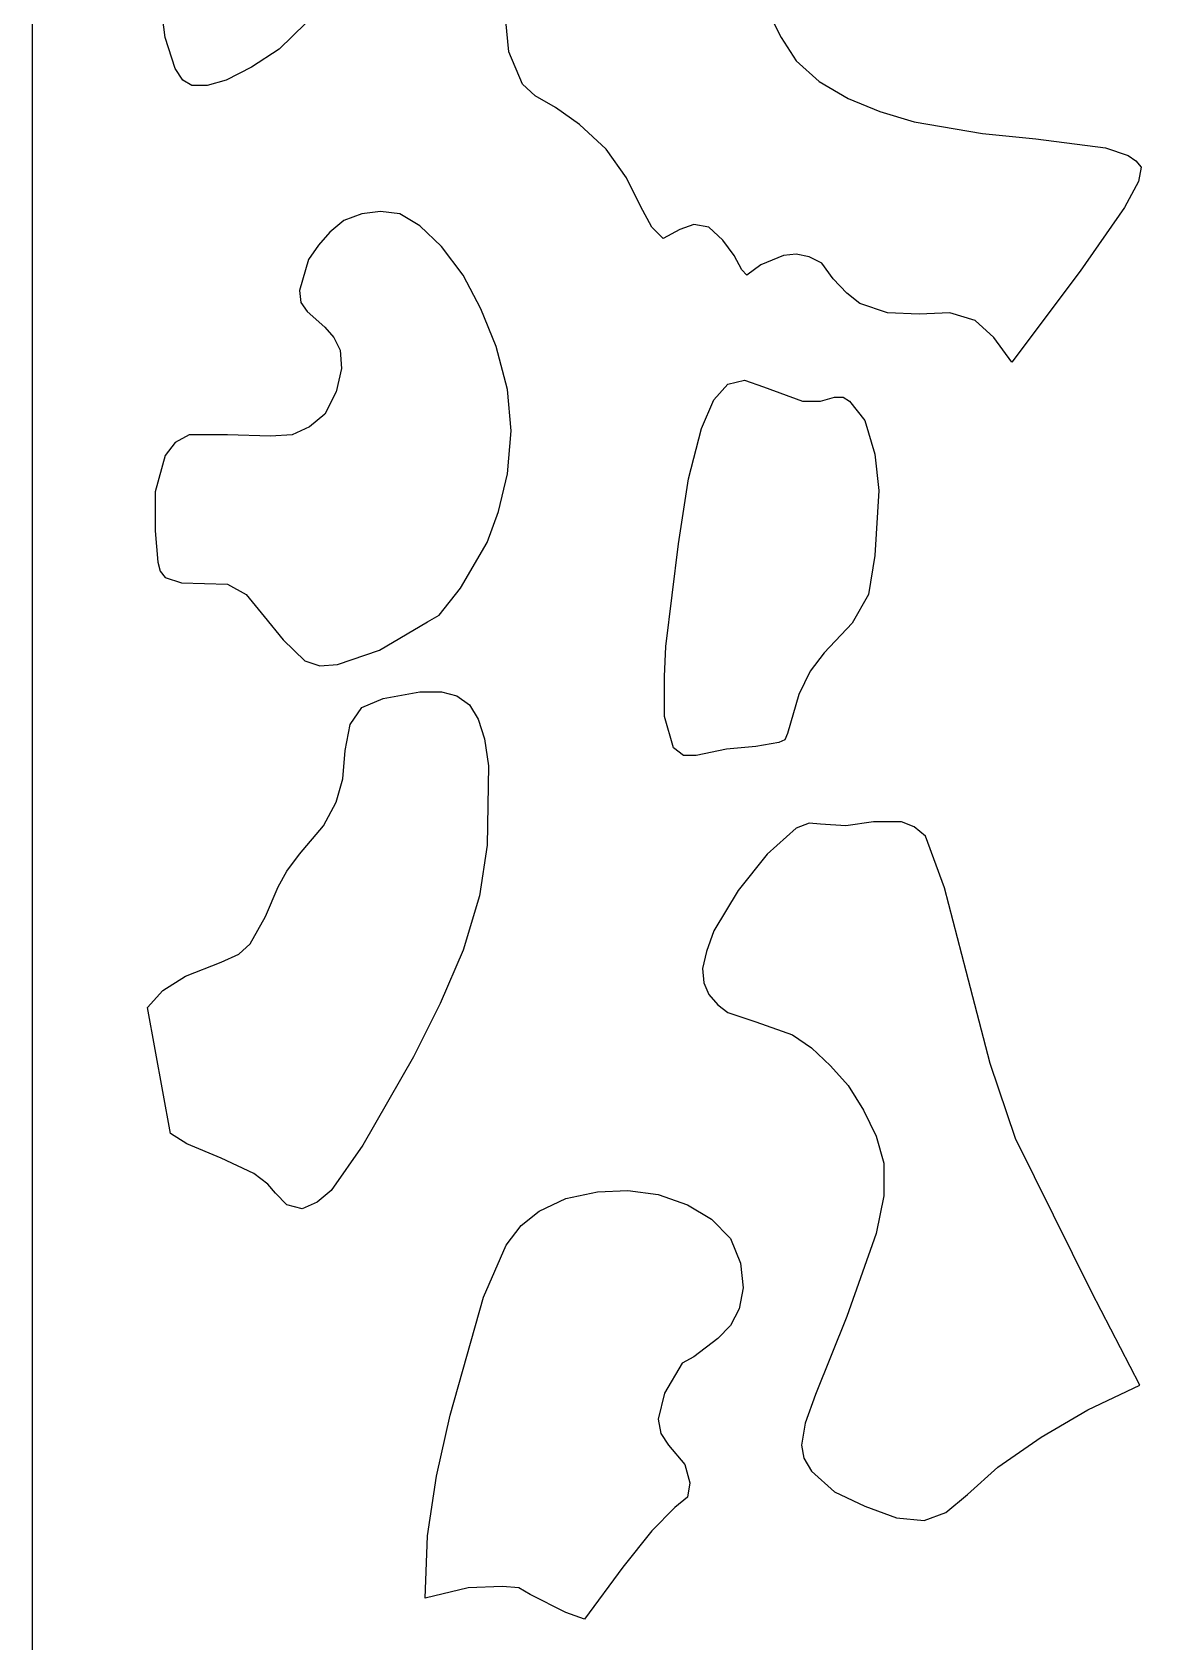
# Model space of a CAD drawing. Header units: centimetres. Extents: x -9.5 to 4.7, y -9.1 to 10.1.
# Drawn here: x -1.749 to 0.347, y 1.648 to 4.642 of the extents above; entities that cross this region are included whole.
import ezdxf

# ---------------------------------------------------------------- set-up
doc = ezdxf.new("R2010")
doc.units = ezdxf.units.CM
doc.header["$MEASUREMENT"] = 0
doc.layers.add('layer 1', color=7, linetype='Continuous')

msp = doc.modelspace()

# ---------------------------------------------------------------- linework, layer by layer
at = {"layer": 'layer 1', "color": 142}
for points, knots in [([(4.65826, -9.10151), (4.65826, -9.10151), (-1.74878, -9.10249), (-1.74878, -9.10249), (-1.74878, -9.10249), (-1.74878, -9.10249), (-1.74878, 10.11864), (-1.74878, 10.11864), (-1.74878, 10.11864), (-1.74878, 10.11864), (4.65826, 10.11864), (4.65826, 10.11864), (4.65826, 10.11864), (4.65826, 10.11864), (4.65826, -9.10151), (4.65826, -9.10151)], [0, 0, 0, 0, 0.2, 0.2, 0.2, 0.2, 0.4, 0.4, 0.4, 0.4, 0.6, 0.6, 0.6, 0.6, 1, 1, 1, 1]), ([(-0.98741, 4.90334), (-0.98741, 4.90334), (-0.92832, 4.83323), (-0.92832, 4.83323), (-0.92832, 4.83323), (-0.92832, 4.83323), (-0.88845, 4.76568), (-0.88845, 4.76568), (-0.88845, 4.76568), (-0.88845, 4.76568), (-0.87671, 4.73417), (-0.87671, 4.73417), (-0.87671, 4.73417), (-0.87671, 4.73417), (-0.87172, 4.70285), (-0.87172, 4.70285), (-0.87172, 4.70285), (-0.87172, 4.70285), (-0.86247, 4.60616), (-0.86247, 4.60616), (-0.86247, 4.60616), (-0.86247, 4.60616), (-0.83649, 4.5457), (-0.83649, 4.5457), (-0.83649, 4.5457), (-0.83649, 4.5457), (-0.81299, 4.52403), (-0.81299, 4.52403), (-0.81299, 4.52403), (-0.81299, 4.52403), (-0.77526, 4.50237), (-0.77526, 4.50237), (-0.77526, 4.50237), (-0.77526, 4.50237), (-0.73041, 4.47086), (-0.73041, 4.47086), (-0.73041, 4.47086), (-0.73041, 4.47086), (-0.68094, 4.42497), (-0.68094, 4.42497), (-0.68094, 4.42497), (-0.68094, 4.42497), (-0.64321, 4.3718), (-0.64321, 4.3718), (-0.64321, 4.3718), (-0.64321, 4.3718), (-0.61722, 4.31863), (-0.61722, 4.31863), (-0.61722, 4.31863), (-0.61722, 4.31863), (-0.59622, 4.28003), (-0.59622, 4.28003), (-0.59622, 4.28003), (-0.59622, 4.28003), (-0.57486, 4.25836), (-0.57486, 4.25836), (-0.57486, 4.25836), (-0.57486, 4.25836), (-0.54425, 4.2751), (-0.54425, 4.2751), (-0.54425, 4.2751), (-0.54425, 4.2751), (-0.51827, 4.28495), (-0.51827, 4.28495), (-0.51827, 4.28495), (-0.51827, 4.28495), (-0.49015, 4.28003), (-0.49015, 4.28003), (-0.49015, 4.28003), (-0.49015, 4.28003), (-0.46417, 4.2558), (-0.46417, 4.2558), (-0.46417, 4.2558), (-0.46417, 4.2558), (-0.44281, 4.22685), (-0.44281, 4.22685), (-0.44281, 4.22685), (-0.44281, 4.22685), (-0.42857, 4.20027), (-0.42857, 4.20027), (-0.42857, 4.20027), (-0.42857, 4.20027), (-0.41932, 4.19062), (-0.41932, 4.19062), (-0.41932, 4.19062), (-0.41932, 4.19062), (-0.39333, 4.20992), (-0.39333, 4.20992), (-0.39333, 4.20992), (-0.39333, 4.20992), (-0.35097, 4.22685), (-0.35097, 4.22685), (-0.35097, 4.22685), (-0.35097, 4.22685), (-0.32748, 4.22922), (-0.32748, 4.22922), (-0.32748, 4.22922), (-0.32748, 4.22922), (-0.30363, 4.22449), (-0.30363, 4.22449), (-0.30363, 4.22449), (-0.30363, 4.22449), (-0.28014, 4.21248), (-0.28014, 4.21248), (-0.28014, 4.21248), (-0.28014, 4.21248), (-0.25914, 4.18333), (-0.25914, 4.18333), (-0.25914, 4.18333), (-0.25914, 4.18333), (-0.23316, 4.15674), (-0.23316, 4.15674), (-0.23316, 4.15674), (-0.23316, 4.15674), (-0.20931, 4.13744), (-0.20931, 4.13744), (-0.20931, 4.13744), (-0.20931, 4.13744), (-0.1577, 4.12051), (-0.1577, 4.12051), (-0.1577, 4.12051), (-0.1577, 4.12051), (-0.09861, 4.11814), (-0.09861, 4.11814), (-0.09861, 4.11814), (-0.09861, 4.11814), (-0.04201, 4.12051), (-0.04201, 4.12051), (-0.04201, 4.12051), (-0.04201, 4.12051), (0.00497, 4.10613), (0.00497, 4.10613), (0.00497, 4.10613), (0.00497, 4.10613), (0.04021, 4.07462), (0.04021, 4.07462), (0.04021, 4.07462), (0.04021, 4.07462), (0.07331, 4.02874), (0.07331, 4.02874), (0.07331, 4.02874), (0.07331, 4.02874), (0.20074, 4.1979), (0.20074, 4.1979), (0.20074, 4.1979), (0.20074, 4.1979), (0.28332, 4.31626), (0.28332, 4.31626), (0.28332, 4.31626), (0.28332, 4.31626), (0.30895, 4.36451), (0.30895, 4.36451), (0.30895, 4.36451), (0.30895, 4.36451), (0.31393, 4.3911), (0.31393, 4.3911), (0.31393, 4.3911), (0.31393, 4.3911), (0.30432, 4.40331), (0.30432, 4.40331), (0.30432, 4.40331), (0.30432, 4.40331), (0.29009, 4.41296), (0.29009, 4.41296), (0.29009, 4.41296), (0.29009, 4.41296), (0.24773, 4.42734), (0.24773, 4.42734), (0.24773, 4.42734), (0.24773, 4.42734), (0.11816, 4.44427), (0.11816, 4.44427), (0.11816, 4.44427), (0.11816, 4.44427), (0.01921, 4.45392), (0.01921, 4.45392), (0.01921, 4.45392), (0.01921, 4.45392), (-0.10822, 4.47578), (-0.10822, 4.47578), (-0.10822, 4.47578), (-0.10822, 4.47578), (-0.17193, 4.49508), (-0.17193, 4.49508), (-0.17193, 4.49508), (-0.17193, 4.49508), (-0.23066, 4.51931), (-0.23066, 4.51931), (-0.23066, 4.51931), (-0.23066, 4.51931), (-0.28477, 4.55062), (-0.28477, 4.55062), (-0.28477, 4.55062), (-0.28477, 4.55062), (-0.32748, 4.58922), (-0.32748, 4.58922), (-0.32748, 4.58922), (-0.32748, 4.58922), (-0.3556, 4.63274), (-0.3556, 4.63274), (-0.3556, 4.63274), (-0.3556, 4.63274), (-0.37696, 4.6739), (-0.37696, 4.6739), (-0.37696, 4.6739), (-0.37696, 4.6739), (-0.39582, 4.74145), (-0.39582, 4.74145), (-0.39582, 4.74145), (-0.39582, 4.74145), (-0.39796, 4.78498), (-0.39796, 4.78498), (-0.39796, 4.78498), (-0.39796, 4.78498), (-0.39582, 4.80191), (-0.39582, 4.80191), (-0.39582, 4.80191), (-0.39582, 4.80191), (-0.42181, 4.82614), (-0.42181, 4.82614), (-0.42181, 4.82614), (-0.42181, 4.82614), (-0.47128, 4.88404), (-0.47128, 4.88404), (-0.47128, 4.88404), (-0.47128, 4.88404), (-0.52788, 4.97581), (-0.52788, 4.97581), (-0.52788, 4.97581), (-0.52788, 4.97581), (-0.556, 5.02898), (-0.556, 5.02898), (-0.556, 5.02898), (-0.556, 5.02898), (-0.57486, 5.08944), (-0.57486, 5.08944), (-0.57486, 5.08944), (-0.57486, 5.08944), (-0.5891, 5.20052), (-0.5891, 5.20052), (-0.5891, 5.20052), (-0.5891, 5.20052), (-0.58412, 5.28993), (-0.58412, 5.28993), (-0.58412, 5.28993), (-0.58412, 5.28993), (-0.57949, 5.37205), (-0.57949, 5.37205), (-0.57949, 5.37205), (-0.57949, 5.37205), (-0.58412, 5.46146), (-0.58412, 5.46146), (-0.58412, 5.46146), (-0.58412, 5.46146), (-0.60298, 5.50262), (-0.60298, 5.50262), (-0.60298, 5.50262), (-0.60298, 5.50262), (-0.63609, 5.53629), (-0.63609, 5.53629), (-0.63609, 5.53629), (-0.63609, 5.53629), (-0.67845, 5.55815), (-0.67845, 5.55815), (-0.67845, 5.55815), (-0.67845, 5.55815), (-0.73291, 5.57017), (-0.73291, 5.57017), (-0.73291, 5.57017), (-0.73291, 5.57017), (-0.78452, 5.57017), (-0.78452, 5.57017), (-0.78452, 5.57017), (-0.78452, 5.57017), (-0.83399, 5.56288), (-0.83399, 5.56288), (-0.83399, 5.56288), (-0.83399, 5.56288), (-0.87884, 5.54358), (-0.87884, 5.54358), (-0.87884, 5.54358), (-0.87884, 5.54358), (-0.90732, 5.51699), (-0.90732, 5.51699), (-0.90732, 5.51699), (-0.90732, 5.51699), (-0.92369, 5.48312), (-0.92369, 5.48312), (-0.92369, 5.48312), (-0.92369, 5.48312), (-0.9333, 5.44688), (-0.9333, 5.44688), (-0.9333, 5.44688), (-0.9333, 5.44688), (-0.93544, 5.36968), (-0.93544, 5.36968), (-0.93544, 5.36968), (-0.93544, 5.36968), (-0.93544, 5.29485), (-0.93544, 5.29485), (-0.93544, 5.29485), (-0.93544, 5.29485), (-0.94256, 5.25861), (-0.94256, 5.25861), (-0.94256, 5.25861), (-0.94256, 5.25861), (-0.95893, 5.22238), (-0.95893, 5.22238), (-0.95893, 5.22238), (-0.95893, 5.22238), (-1.02763, 5.10638), (-1.02763, 5.10638), (-1.02763, 5.10638), (-1.02763, 5.10638), (-1.04614, 5.05793), (-1.04614, 5.05793), (-1.04614, 5.05793), (-1.04614, 5.05793), (-1.05112, 5.01205), (-1.05112, 5.01205), (-1.05112, 5.01205), (-1.05112, 5.01205), (-1.03938, 4.96852), (-1.03938, 4.96852), (-1.03938, 4.96852), (-1.03938, 4.96852), (-1.01802, 4.93485), (-1.01802, 4.93485), (-1.01802, 4.93485), (-1.01802, 4.93485), (-0.98741, 4.90334), (-0.98741, 4.90334)], [0, 0, 0, 0, 0.0119048, 0.0119048, 0.0119048, 0.0119048, 0.0238095, 0.0238095, 0.0238095, 0.0238095, 0.0357143, 0.0357143, 0.0357143, 0.0357143, 0.047619, 0.047619, 0.047619, 0.047619, 0.0595238, 0.0595238, 0.0595238, 0.0595238, 0.0714286, 0.0714286, 0.0714286, 0.0714286, 0.0833333, 0.0833333, 0.0833333, 0.0833333, 0.0952381, 0.0952381, 0.0952381, 0.0952381, 0.1071429, 0.1071429, 0.1071429, 0.1071429, 0.1190476, 0.1190476, 0.1190476, 0.1190476, 0.1309524, 0.1309524, 0.1309524, 0.1309524, 0.1428571, 0.1428571, 0.1428571, 0.1428571, 0.1547619, 0.1547619, 0.1547619, 0.1547619, 0.1666667, 0.1666667, 0.1666667, 0.1666667, 0.1785714, 0.1785714, 0.1785714, 0.1785714, 0.1904762, 0.1904762, 0.1904762, 0.1904762, 0.202381, 0.202381, 0.202381, 0.202381, 0.2142857, 0.2142857, 0.2142857, 0.2142857, 0.2261905, 0.2261905, 0.2261905, 0.2261905, 0.2380952, 0.2380952, 0.2380952, 0.2380952, 0.25, 0.25, 0.25, 0.25, 0.2619048, 0.2619048, 0.2619048, 0.2619048, 0.2738095, 0.2738095, 0.2738095, 0.2738095, 0.2857143, 0.2857143, 0.2857143, 0.2857143, 0.297619, 0.297619, 0.297619, 0.297619, 0.3095238, 0.3095238, 0.3095238, 0.3095238, 0.3214286, 0.3214286, 0.3214286, 0.3214286, 0.3333333, 0.3333333, 0.3333333, 0.3333333, 0.3452381, 0.3452381, 0.3452381, 0.3452381, 0.3571429, 0.3571429, 0.3571429, 0.3571429, 0.3690476, 0.3690476, 0.3690476, 0.3690476, 0.3809524, 0.3809524, 0.3809524, 0.3809524, 0.3928571, 0.3928571, 0.3928571, 0.3928571, 0.4047619, 0.4047619, 0.4047619, 0.4047619, 0.4166667, 0.4166667, 0.4166667, 0.4166667, 0.4285714, 0.4285714, 0.4285714, 0.4285714, 0.4404762, 0.4404762, 0.4404762, 0.4404762, 0.452381, 0.452381, 0.452381, 0.452381, 0.4642857, 0.4642857, 0.4642857, 0.4642857, 0.4761905, 0.4761905, 0.4761905, 0.4761905, 0.4880952, 0.4880952, 0.4880952, 0.4880952, 0.5, 0.5, 0.5, 0.5, 0.5119048, 0.5119048, 0.5119048, 0.5119048, 0.5238095, 0.5238095, 0.5238095, 0.5238095, 0.5357143, 0.5357143, 0.5357143, 0.5357143, 0.547619, 0.547619, 0.547619, 0.547619, 0.5595238, 0.5595238, 0.5595238, 0.5595238, 0.5714286, 0.5714286, 0.5714286, 0.5714286, 0.5833333, 0.5833333, 0.5833333, 0.5833333, 0.5952381, 0.5952381, 0.5952381, 0.5952381, 0.6071429, 0.6071429, 0.6071429, 0.6071429, 0.6190476, 0.6190476, 0.6190476, 0.6190476, 0.6309524, 0.6309524, 0.6309524, 0.6309524, 0.6428571, 0.6428571, 0.6428571, 0.6428571, 0.6547619, 0.6547619, 0.6547619, 0.6547619, 0.6666667, 0.6666667, 0.6666667, 0.6666667, 0.6785714, 0.6785714, 0.6785714, 0.6785714, 0.6904762, 0.6904762, 0.6904762, 0.6904762, 0.702381, 0.702381, 0.702381, 0.702381, 0.7142857, 0.7142857, 0.7142857, 0.7142857, 0.7261905, 0.7261905, 0.7261905, 0.7261905, 0.7380952, 0.7380952, 0.7380952, 0.7380952, 0.75, 0.75, 0.75, 0.75, 0.7619048, 0.7619048, 0.7619048, 0.7619048, 0.7738095, 0.7738095, 0.7738095, 0.7738095, 0.7857143, 0.7857143, 0.7857143, 0.7857143, 0.797619, 0.797619, 0.797619, 0.797619, 0.8095238, 0.8095238, 0.8095238, 0.8095238, 0.8214286, 0.8214286, 0.8214286, 0.8214286, 0.8333333, 0.8333333, 0.8333333, 0.8333333, 0.8452381, 0.8452381, 0.8452381, 0.8452381, 0.8571429, 0.8571429, 0.8571429, 0.8571429, 0.8690476, 0.8690476, 0.8690476, 0.8690476, 0.8809524, 0.8809524, 0.8809524, 0.8809524, 0.8928571, 0.8928571, 0.8928571, 0.8928571, 0.9047619, 0.9047619, 0.9047619, 0.9047619, 0.9166667, 0.9166667, 0.9166667, 0.9166667, 0.9285714, 0.9285714, 0.9285714, 0.9285714, 0.9404762, 0.9404762, 0.9404762, 0.9404762, 0.952381, 0.952381, 0.952381, 0.952381, 0.9642857, 0.9642857, 0.9642857, 0.9642857, 0.9761905, 0.9761905, 0.9761905, 0.9761905, 1, 1, 1, 1]), ([(-1.45192, 4.54333), (-1.45192, 4.54333), (-1.42344, 4.54333), (-1.42344, 4.54333), (-1.42344, 4.54333), (-1.42344, 4.54333), (-1.3882, 4.55298), (-1.3882, 4.55298), (-1.3882, 4.55298), (-1.3882, 4.55298), (-1.34086, 4.57721), (-1.34086, 4.57721), (-1.34086, 4.57721), (-1.34086, 4.57721), (-1.28925, 4.61108), (-1.28925, 4.61108), (-1.28925, 4.61108), (-1.28925, 4.61108), (-1.23977, 4.65933), (-1.23977, 4.65933), (-1.23977, 4.65933), (-1.23977, 4.65933), (-1.19243, 4.71487), (-1.19243, 4.71487), (-1.19243, 4.71487), (-1.19243, 4.71487), (-1.15257, 4.78261), (-1.15257, 4.78261), (-1.15257, 4.78261), (-1.15257, 4.78261), (-1.1216, 4.85981), (-1.1216, 4.85981), (-1.1216, 4.85981), (-1.1216, 4.85981), (-1.10985, 4.92992), (-1.10985, 4.92992), (-1.10985, 4.92992), (-1.10985, 4.92992), (-1.11697, 4.98073), (-1.11697, 4.98073), (-1.11697, 4.98073), (-1.11697, 4.98073), (-1.13833, 5.01441), (-1.13833, 5.01441), (-1.13833, 5.01441), (-1.13833, 5.01441), (-1.17357, 5.03391), (-1.17357, 5.03391), (-1.17357, 5.03391), (-1.17357, 5.03391), (-1.2113, 5.04356), (-1.2113, 5.04356), (-1.2113, 5.04356), (-1.2113, 5.04356), (-1.25366, 5.04356), (-1.25366, 5.04356), (-1.25366, 5.04356), (-1.25366, 5.04356), (-1.32698, 5.03391), (-1.32698, 5.03391), (-1.32698, 5.03391), (-1.32698, 5.03391), (-1.3551, 5.0217), (-1.3551, 5.0217), (-1.3551, 5.0217), (-1.3551, 5.0217), (-1.3882, 4.99767), (-1.3882, 4.99767), (-1.3882, 4.99767), (-1.3882, 4.99767), (-1.44943, 4.92756), (-1.44943, 4.92756), (-1.44943, 4.92756), (-1.44943, 4.92756), (-1.49641, 4.8478), (-1.49641, 4.8478), (-1.49641, 4.8478), (-1.49641, 4.8478), (-1.50851, 4.8092), (-1.50851, 4.8092), (-1.50851, 4.8092), (-1.50851, 4.8092), (-1.51314, 4.77296), (-1.51314, 4.77296), (-1.51314, 4.77296), (-1.51314, 4.77296), (-1.51065, 4.70522), (-1.51065, 4.70522), (-1.51065, 4.70522), (-1.51065, 4.70522), (-1.50139, 4.63274), (-1.50139, 4.63274), (-1.50139, 4.63274), (-1.50139, 4.63274), (-1.48253, 4.57484), (-1.48253, 4.57484), (-1.48253, 4.57484), (-1.48253, 4.57484), (-1.46829, 4.55298), (-1.46829, 4.55298), (-1.46829, 4.55298), (-1.46829, 4.55298), (-1.45192, 4.54333), (-1.45192, 4.54333)], [0, 0, 0, 0, 0.037037, 0.037037, 0.037037, 0.037037, 0.0740741, 0.0740741, 0.0740741, 0.0740741, 0.1111111, 0.1111111, 0.1111111, 0.1111111, 0.1481481, 0.1481481, 0.1481481, 0.1481481, 0.1851852, 0.1851852, 0.1851852, 0.1851852, 0.2222222, 0.2222222, 0.2222222, 0.2222222, 0.2592593, 0.2592593, 0.2592593, 0.2592593, 0.2962963, 0.2962963, 0.2962963, 0.2962963, 0.3333333, 0.3333333, 0.3333333, 0.3333333, 0.3703704, 0.3703704, 0.3703704, 0.3703704, 0.4074074, 0.4074074, 0.4074074, 0.4074074, 0.4444444, 0.4444444, 0.4444444, 0.4444444, 0.4814815, 0.4814815, 0.4814815, 0.4814815, 0.5185185, 0.5185185, 0.5185185, 0.5185185, 0.5555556, 0.5555556, 0.5555556, 0.5555556, 0.5925926, 0.5925926, 0.5925926, 0.5925926, 0.6296296, 0.6296296, 0.6296296, 0.6296296, 0.6666667, 0.6666667, 0.6666667, 0.6666667, 0.7037037, 0.7037037, 0.7037037, 0.7037037, 0.7407407, 0.7407407, 0.7407407, 0.7407407, 0.7777778, 0.7777778, 0.7777778, 0.7777778, 0.8148148, 0.8148148, 0.8148148, 0.8148148, 0.8518519, 0.8518519, 0.8518519, 0.8518519, 0.8888889, 0.8888889, 0.8888889, 0.8888889, 0.9259259, 0.9259259, 0.9259259, 0.9259259, 1, 1, 1, 1]), ([(-1.45654, 3.89344), (-1.45654, 3.89344), (-1.38571, 3.89344), (-1.38571, 3.89344), (-1.38571, 3.89344), (-1.38571, 3.89344), (-1.30562, 3.89108), (-1.30562, 3.89108), (-1.30562, 3.89108), (-1.30562, 3.89108), (-1.2654, 3.89344), (-1.2654, 3.89344), (-1.2654, 3.89344), (-1.2654, 3.89344), (-1.23265, 3.90801), (-1.23265, 3.90801), (-1.23265, 3.90801), (-1.23265, 3.90801), (-1.20418, 3.93204), (-1.20418, 3.93204), (-1.20418, 3.93204), (-1.20418, 3.93204), (-1.18318, 3.9732), (-1.18318, 3.9732), (-1.18318, 3.9732), (-1.18318, 3.9732), (-1.17357, 4.01672), (-1.17357, 4.01672), (-1.17357, 4.01672), (-1.17357, 4.01672), (-1.17606, 4.0506), (-1.17606, 4.0506), (-1.17606, 4.0506), (-1.17606, 4.0506), (-1.1878, 4.07462), (-1.1878, 4.07462), (-1.1878, 4.07462), (-1.1878, 4.07462), (-1.20418, 4.09392), (-1.20418, 4.09392), (-1.20418, 4.09392), (-1.20418, 4.09392), (-1.23728, 4.12307), (-1.23728, 4.12307), (-1.23728, 4.12307), (-1.23728, 4.12307), (-1.24903, 4.13981), (-1.24903, 4.13981), (-1.24903, 4.13981), (-1.24903, 4.13981), (-1.25152, 4.16167), (-1.25152, 4.16167), (-1.25152, 4.16167), (-1.25152, 4.16167), (-1.23479, 4.21957), (-1.23479, 4.21957), (-1.23479, 4.21957), (-1.23479, 4.21957), (-1.21592, 4.24615), (-1.21592, 4.24615), (-1.21592, 4.24615), (-1.21592, 4.24615), (-1.19492, 4.27038), (-1.19492, 4.27038), (-1.19492, 4.27038), (-1.19492, 4.27038), (-1.16894, 4.29204), (-1.16894, 4.29204), (-1.16894, 4.29204), (-1.16894, 4.29204), (-1.13584, 4.30425), (-1.13584, 4.30425), (-1.13584, 4.30425), (-1.13584, 4.30425), (-1.1006, 4.30898), (-1.1006, 4.30898), (-1.1006, 4.30898), (-1.1006, 4.30898), (-1.065, 4.30425), (-1.065, 4.30425), (-1.065, 4.30425), (-1.065, 4.30425), (-1.02763, 4.28239), (-1.02763, 4.28239), (-1.02763, 4.28239), (-1.02763, 4.28239), (-0.98741, 4.24379), (-0.98741, 4.24379), (-0.98741, 4.24379), (-0.98741, 4.24379), (-0.94718, 4.19062), (-0.94718, 4.19062), (-0.94718, 4.19062), (-0.94718, 4.19062), (-0.91444, 4.12779), (-0.91444, 4.12779), (-0.91444, 4.12779), (-0.91444, 4.12779), (-0.88596, 4.05769), (-0.88596, 4.05769), (-0.88596, 4.05769), (-0.88596, 4.05769), (-0.86496, 3.97793), (-0.86496, 3.97793), (-0.86496, 3.97793), (-0.86496, 3.97793), (-0.85784, 3.90073), (-0.85784, 3.90073), (-0.85784, 3.90073), (-0.85784, 3.90073), (-0.86496, 3.82097), (-0.86496, 3.82097), (-0.86496, 3.82097), (-0.86496, 3.82097), (-0.88133, 3.75086), (-0.88133, 3.75086), (-0.88133, 3.75086), (-0.88133, 3.75086), (-0.90269, 3.69296), (-0.90269, 3.69296), (-0.90269, 3.69296), (-0.90269, 3.69296), (-0.95217, 3.60827), (-0.95217, 3.60827), (-0.95217, 3.60827), (-0.95217, 3.60827), (-0.99203, 3.55766), (-0.99203, 3.55766), (-0.99203, 3.55766), (-0.99203, 3.55766), (-1.01339, 3.54545), (-1.01339, 3.54545), (-1.01339, 3.54545), (-1.01339, 3.54545), (-1.10273, 3.49247), (-1.10273, 3.49247), (-1.10273, 3.49247), (-1.10273, 3.49247), (-1.18069, 3.46589), (-1.18069, 3.46589), (-1.18069, 3.46589), (-1.18069, 3.46589), (-1.21379, 3.46333), (-1.21379, 3.46333), (-1.21379, 3.46333), (-1.21379, 3.46333), (-1.24191, 3.47298), (-1.24191, 3.47298), (-1.24191, 3.47298), (-1.24191, 3.47298), (-1.28213, 3.51177), (-1.28213, 3.51177), (-1.28213, 3.51177), (-1.28213, 3.51177), (-1.31737, 3.5553), (-1.31737, 3.5553), (-1.31737, 3.5553), (-1.31737, 3.5553), (-1.35047, 3.59626), (-1.35047, 3.59626), (-1.35047, 3.59626), (-1.35047, 3.59626), (-1.38571, 3.61556), (-1.38571, 3.61556), (-1.38571, 3.61556), (-1.38571, 3.61556), (-1.47078, 3.61812), (-1.47078, 3.61812), (-1.47078, 3.61812), (-1.47078, 3.61812), (-1.50139, 3.62777), (-1.50139, 3.62777), (-1.50139, 3.62777), (-1.50139, 3.62777), (-1.51065, 3.63978), (-1.51065, 3.63978), (-1.51065, 3.63978), (-1.51065, 3.63978), (-1.51528, 3.65672), (-1.51528, 3.65672), (-1.51528, 3.65672), (-1.51528, 3.65672), (-1.52026, 3.71462), (-1.52026, 3.71462), (-1.52026, 3.71462), (-1.52026, 3.71462), (-1.52026, 3.78709), (-1.52026, 3.78709), (-1.52026, 3.78709), (-1.52026, 3.78709), (-1.50139, 3.85484), (-1.50139, 3.85484), (-1.50139, 3.85484), (-1.50139, 3.85484), (-1.48253, 3.87887), (-1.48253, 3.87887), (-1.48253, 3.87887), (-1.48253, 3.87887), (-1.45654, 3.89344), (-1.45654, 3.89344)], [0, 0, 0, 0, 0.0196078, 0.0196078, 0.0196078, 0.0196078, 0.0392157, 0.0392157, 0.0392157, 0.0392157, 0.0588235, 0.0588235, 0.0588235, 0.0588235, 0.0784314, 0.0784314, 0.0784314, 0.0784314, 0.0980392, 0.0980392, 0.0980392, 0.0980392, 0.1176471, 0.1176471, 0.1176471, 0.1176471, 0.1372549, 0.1372549, 0.1372549, 0.1372549, 0.1568627, 0.1568627, 0.1568627, 0.1568627, 0.1764706, 0.1764706, 0.1764706, 0.1764706, 0.1960784, 0.1960784, 0.1960784, 0.1960784, 0.2156863, 0.2156863, 0.2156863, 0.2156863, 0.2352941, 0.2352941, 0.2352941, 0.2352941, 0.254902, 0.254902, 0.254902, 0.254902, 0.2745098, 0.2745098, 0.2745098, 0.2745098, 0.2941176, 0.2941176, 0.2941176, 0.2941176, 0.3137255, 0.3137255, 0.3137255, 0.3137255, 0.3333333, 0.3333333, 0.3333333, 0.3333333, 0.3529412, 0.3529412, 0.3529412, 0.3529412, 0.372549, 0.372549, 0.372549, 0.372549, 0.3921569, 0.3921569, 0.3921569, 0.3921569, 0.4117647, 0.4117647, 0.4117647, 0.4117647, 0.4313725, 0.4313725, 0.4313725, 0.4313725, 0.4509804, 0.4509804, 0.4509804, 0.4509804, 0.4705882, 0.4705882, 0.4705882, 0.4705882, 0.4901961, 0.4901961, 0.4901961, 0.4901961, 0.5098039, 0.5098039, 0.5098039, 0.5098039, 0.5294118, 0.5294118, 0.5294118, 0.5294118, 0.5490196, 0.5490196, 0.5490196, 0.5490196, 0.5686275, 0.5686275, 0.5686275, 0.5686275, 0.5882353, 0.5882353, 0.5882353, 0.5882353, 0.6078431, 0.6078431, 0.6078431, 0.6078431, 0.627451, 0.627451, 0.627451, 0.627451, 0.6470588, 0.6470588, 0.6470588, 0.6470588, 0.6666667, 0.6666667, 0.6666667, 0.6666667, 0.6862745, 0.6862745, 0.6862745, 0.6862745, 0.7058824, 0.7058824, 0.7058824, 0.7058824, 0.7254902, 0.7254902, 0.7254902, 0.7254902, 0.745098, 0.745098, 0.745098, 0.745098, 0.7647059, 0.7647059, 0.7647059, 0.7647059, 0.7843137, 0.7843137, 0.7843137, 0.7843137, 0.8039216, 0.8039216, 0.8039216, 0.8039216, 0.8235294, 0.8235294, 0.8235294, 0.8235294, 0.8431373, 0.8431373, 0.8431373, 0.8431373, 0.8627451, 0.8627451, 0.8627451, 0.8627451, 0.8823529, 0.8823529, 0.8823529, 0.8823529, 0.9019608, 0.9019608, 0.9019608, 0.9019608, 0.9215686, 0.9215686, 0.9215686, 0.9215686, 0.9411765, 0.9411765, 0.9411765, 0.9411765, 0.9607843, 0.9607843, 0.9607843, 0.9607843, 1, 1, 1, 1]), ([(-0.51364, 3.29672), (-0.51364, 3.29672), (-0.45705, 3.30873), (-0.45705, 3.30873), (-0.45705, 3.30873), (-0.45705, 3.30873), (-0.40294, 3.31365), (-0.40294, 3.31365), (-0.40294, 3.31365), (-0.40294, 3.31365), (-0.36023, 3.32094), (-0.36023, 3.32094), (-0.36023, 3.32094), (-0.36023, 3.32094), (-0.34848, 3.32567), (-0.34848, 3.32567), (-0.34848, 3.32567), (-0.34848, 3.32567), (-0.34386, 3.33768), (-0.34386, 3.33768), (-0.34386, 3.33768), (-0.34386, 3.33768), (-0.3225, 3.41015), (-0.3225, 3.41015), (-0.3225, 3.41015), (-0.3225, 3.41015), (-0.3015, 3.45368), (-0.3015, 3.45368), (-0.3015, 3.45368), (-0.3015, 3.45368), (-0.27551, 3.48755), (-0.27551, 3.48755), (-0.27551, 3.48755), (-0.27551, 3.48755), (-0.22355, 3.54309), (-0.22355, 3.54309), (-0.22355, 3.54309), (-0.22355, 3.54309), (-0.19293, 3.59626), (-0.19293, 3.59626), (-0.19293, 3.59626), (-0.19293, 3.59626), (-0.18119, 3.66873), (-0.18119, 3.66873), (-0.18119, 3.66873), (-0.18119, 3.66873), (-0.17407, 3.78965), (-0.17407, 3.78965), (-0.17407, 3.78965), (-0.17407, 3.78965), (-0.18119, 3.8572), (-0.18119, 3.8572), (-0.18119, 3.8572), (-0.18119, 3.8572), (-0.20005, 3.92003), (-0.20005, 3.92003), (-0.20005, 3.92003), (-0.20005, 3.92003), (-0.22817, 3.95626), (-0.22817, 3.95626), (-0.22817, 3.95626), (-0.22817, 3.95626), (-0.24027, 3.96355), (-0.24027, 3.96355), (-0.24027, 3.96355), (-0.24027, 3.96355), (-0.25665, 3.96355), (-0.25665, 3.96355), (-0.25665, 3.96355), (-0.25665, 3.96355), (-0.28263, 3.95626), (-0.28263, 3.95626), (-0.28263, 3.95626), (-0.28263, 3.95626), (-0.31574, 3.95626), (-0.31574, 3.95626), (-0.31574, 3.95626), (-0.31574, 3.95626), (-0.3887, 3.98285), (-0.3887, 3.98285), (-0.3887, 3.98285), (-0.3887, 3.98285), (-0.42394, 3.99486), (-0.42394, 3.99486), (-0.42394, 3.99486), (-0.42394, 3.99486), (-0.45455, 3.98777), (-0.45455, 3.98777), (-0.45455, 3.98777), (-0.45455, 3.98777), (-0.48054, 3.95863), (-0.48054, 3.95863), (-0.48054, 3.95863), (-0.48054, 3.95863), (-0.50403, 3.90545), (-0.50403, 3.90545), (-0.50403, 3.90545), (-0.50403, 3.90545), (-0.52788, 3.81132), (-0.52788, 3.81132), (-0.52788, 3.81132), (-0.52788, 3.81132), (-0.54674, 3.69059), (-0.54674, 3.69059), (-0.54674, 3.69059), (-0.54674, 3.69059), (-0.57024, 3.49956), (-0.57024, 3.49956), (-0.57024, 3.49956), (-0.57024, 3.49956), (-0.57237, 3.44403), (-0.57237, 3.44403), (-0.57237, 3.44403), (-0.57237, 3.44403), (-0.57237, 3.36919), (-0.57237, 3.36919), (-0.57237, 3.36919), (-0.57237, 3.36919), (-0.556, 3.31109), (-0.556, 3.31109), (-0.556, 3.31109), (-0.556, 3.31109), (-0.53713, 3.29672), (-0.53713, 3.29672), (-0.53713, 3.29672), (-0.53713, 3.29672), (-0.51364, 3.29672), (-0.51364, 3.29672)], [0, 0, 0, 0, 0.030303, 0.030303, 0.030303, 0.030303, 0.0606061, 0.0606061, 0.0606061, 0.0606061, 0.0909091, 0.0909091, 0.0909091, 0.0909091, 0.1212121, 0.1212121, 0.1212121, 0.1212121, 0.1515152, 0.1515152, 0.1515152, 0.1515152, 0.1818182, 0.1818182, 0.1818182, 0.1818182, 0.2121212, 0.2121212, 0.2121212, 0.2121212, 0.2424242, 0.2424242, 0.2424242, 0.2424242, 0.2727273, 0.2727273, 0.2727273, 0.2727273, 0.3030303, 0.3030303, 0.3030303, 0.3030303, 0.3333333, 0.3333333, 0.3333333, 0.3333333, 0.3636364, 0.3636364, 0.3636364, 0.3636364, 0.3939394, 0.3939394, 0.3939394, 0.3939394, 0.4242424, 0.4242424, 0.4242424, 0.4242424, 0.4545455, 0.4545455, 0.4545455, 0.4545455, 0.4848485, 0.4848485, 0.4848485, 0.4848485, 0.5151515, 0.5151515, 0.5151515, 0.5151515, 0.5454545, 0.5454545, 0.5454545, 0.5454545, 0.5757576, 0.5757576, 0.5757576, 0.5757576, 0.6060606, 0.6060606, 0.6060606, 0.6060606, 0.6363636, 0.6363636, 0.6363636, 0.6363636, 0.6666667, 0.6666667, 0.6666667, 0.6666667, 0.6969697, 0.6969697, 0.6969697, 0.6969697, 0.7272727, 0.7272727, 0.7272727, 0.7272727, 0.7575758, 0.7575758, 0.7575758, 0.7575758, 0.7878788, 0.7878788, 0.7878788, 0.7878788, 0.8181818, 0.8181818, 0.8181818, 0.8181818, 0.8484848, 0.8484848, 0.8484848, 0.8484848, 0.8787879, 0.8787879, 0.8787879, 0.8787879, 0.9090909, 0.9090909, 0.9090909, 0.9090909, 0.9393939, 0.9393939, 0.9393939, 0.9393939, 1, 1, 1, 1]), ([(-1.49178, 2.59365), (-1.49178, 2.59365), (-1.46117, 2.57435), (-1.46117, 2.57435), (-1.46117, 2.57435), (-1.46117, 2.57435), (-1.39746, 2.54776), (-1.39746, 2.54776), (-1.39746, 2.54776), (-1.39746, 2.54776), (-1.33623, 2.51881), (-1.33623, 2.51881), (-1.33623, 2.51881), (-1.33623, 2.51881), (-1.31025, 2.49932), (-1.31025, 2.49932), (-1.31025, 2.49932), (-1.31025, 2.49932), (-1.29601, 2.48258), (-1.29601, 2.48258), (-1.29601, 2.48258), (-1.29601, 2.48258), (-1.27501, 2.46072), (-1.27501, 2.46072), (-1.27501, 2.46072), (-1.27501, 2.46072), (-1.24654, 2.45343), (-1.24654, 2.45343), (-1.24654, 2.45343), (-1.24654, 2.45343), (-1.21842, 2.46564), (-1.21842, 2.46564), (-1.21842, 2.46564), (-1.21842, 2.46564), (-1.19243, 2.4873), (-1.19243, 2.4873), (-1.19243, 2.4873), (-1.19243, 2.4873), (-1.1337, 2.57179), (-1.1337, 2.57179), (-1.1337, 2.57179), (-1.1337, 2.57179), (-1.03938, 2.73623), (-1.03938, 2.73623), (-1.03938, 2.73623), (-1.03938, 2.73623), (-0.9899, 2.83529), (-0.9899, 2.83529), (-0.9899, 2.83529), (-0.9899, 2.83529), (-0.94718, 2.93435), (-0.94718, 2.93435), (-0.94718, 2.93435), (-0.94718, 2.93435), (-0.91657, 3.03577), (-0.91657, 3.03577), (-0.91657, 3.03577), (-0.91657, 3.03577), (-0.90269, 3.12991), (-0.90269, 3.12991), (-0.90269, 3.12991), (-0.90269, 3.12991), (-0.9002, 3.27742), (-0.9002, 3.27742), (-0.9002, 3.27742), (-0.9002, 3.27742), (-0.90732, 3.32803), (-0.90732, 3.32803), (-0.90732, 3.32803), (-0.90732, 3.32803), (-0.91907, 3.36427), (-0.91907, 3.36427), (-0.91907, 3.36427), (-0.91907, 3.36427), (-0.93544, 3.39085), (-0.93544, 3.39085), (-0.93544, 3.39085), (-0.93544, 3.39085), (-0.95893, 3.40779), (-0.95893, 3.40779), (-0.95893, 3.40779), (-0.95893, 3.40779), (-0.98741, 3.41508), (-0.98741, 3.41508), (-0.98741, 3.41508), (-0.98741, 3.41508), (-1.02763, 3.41508), (-1.02763, 3.41508), (-1.02763, 3.41508), (-1.02763, 3.41508), (-1.09597, 3.40306), (-1.09597, 3.40306), (-1.09597, 3.40306), (-1.09597, 3.40306), (-1.13584, 3.38613), (-1.13584, 3.38613), (-1.13584, 3.38613), (-1.13584, 3.38613), (-1.15719, 3.35462), (-1.15719, 3.35462), (-1.15719, 3.35462), (-1.15719, 3.35462), (-1.16645, 3.30637), (-1.16645, 3.30637), (-1.16645, 3.30637), (-1.16645, 3.30637), (-1.17108, 3.25319), (-1.17108, 3.25319), (-1.17108, 3.25319), (-1.17108, 3.25319), (-1.18318, 3.20967), (-1.18318, 3.20967), (-1.18318, 3.20967), (-1.18318, 3.20967), (-1.20667, 3.16615), (-1.20667, 3.16615), (-1.20667, 3.16615), (-1.20667, 3.16615), (-1.25152, 3.11297), (-1.25152, 3.11297), (-1.25152, 3.11297), (-1.25152, 3.11297), (-1.27501, 3.08166), (-1.27501, 3.08166), (-1.27501, 3.08166), (-1.27501, 3.08166), (-1.29139, 3.05271), (-1.29139, 3.05271), (-1.29139, 3.05271), (-1.29139, 3.05271), (-1.31488, 2.99717), (-1.31488, 2.99717), (-1.31488, 2.99717), (-1.31488, 2.99717), (-1.34335, 2.94636), (-1.34335, 2.94636), (-1.34335, 2.94636), (-1.34335, 2.94636), (-1.36471, 2.92706), (-1.36471, 2.92706), (-1.36471, 2.92706), (-1.36471, 2.92706), (-1.39746, 2.91249), (-1.39746, 2.91249), (-1.39746, 2.91249), (-1.39746, 2.91249), (-1.46366, 2.8859), (-1.46366, 2.8859), (-1.46366, 2.8859), (-1.46366, 2.8859), (-1.50602, 2.85932), (-1.50602, 2.85932), (-1.50602, 2.85932), (-1.50602, 2.85932), (-1.53414, 2.82801), (-1.53414, 2.82801), (-1.53414, 2.82801), (-1.53414, 2.82801), (-1.49178, 2.59365), (-1.49178, 2.59365)], [0, 0, 0, 0, 0.0243902, 0.0243902, 0.0243902, 0.0243902, 0.0487805, 0.0487805, 0.0487805, 0.0487805, 0.0731707, 0.0731707, 0.0731707, 0.0731707, 0.097561, 0.097561, 0.097561, 0.097561, 0.1219512, 0.1219512, 0.1219512, 0.1219512, 0.1463415, 0.1463415, 0.1463415, 0.1463415, 0.1707317, 0.1707317, 0.1707317, 0.1707317, 0.195122, 0.195122, 0.195122, 0.195122, 0.2195122, 0.2195122, 0.2195122, 0.2195122, 0.2439024, 0.2439024, 0.2439024, 0.2439024, 0.2682927, 0.2682927, 0.2682927, 0.2682927, 0.2926829, 0.2926829, 0.2926829, 0.2926829, 0.3170732, 0.3170732, 0.3170732, 0.3170732, 0.3414634, 0.3414634, 0.3414634, 0.3414634, 0.3658537, 0.3658537, 0.3658537, 0.3658537, 0.3902439, 0.3902439, 0.3902439, 0.3902439, 0.4146341, 0.4146341, 0.4146341, 0.4146341, 0.4390244, 0.4390244, 0.4390244, 0.4390244, 0.4634146, 0.4634146, 0.4634146, 0.4634146, 0.4878049, 0.4878049, 0.4878049, 0.4878049, 0.5121951, 0.5121951, 0.5121951, 0.5121951, 0.5365854, 0.5365854, 0.5365854, 0.5365854, 0.5609756, 0.5609756, 0.5609756, 0.5609756, 0.5853659, 0.5853659, 0.5853659, 0.5853659, 0.6097561, 0.6097561, 0.6097561, 0.6097561, 0.6341463, 0.6341463, 0.6341463, 0.6341463, 0.6585366, 0.6585366, 0.6585366, 0.6585366, 0.6829268, 0.6829268, 0.6829268, 0.6829268, 0.7073171, 0.7073171, 0.7073171, 0.7073171, 0.7317073, 0.7317073, 0.7317073, 0.7317073, 0.7560976, 0.7560976, 0.7560976, 0.7560976, 0.7804878, 0.7804878, 0.7804878, 0.7804878, 0.804878, 0.804878, 0.804878, 0.804878, 0.8292683, 0.8292683, 0.8292683, 0.8292683, 0.8536585, 0.8536585, 0.8536585, 0.8536585, 0.8780488, 0.8780488, 0.8780488, 0.8780488, 0.902439, 0.902439, 0.902439, 0.902439, 0.9268293, 0.9268293, 0.9268293, 0.9268293, 0.9512195, 0.9512195, 0.9512195, 0.9512195, 1, 1, 1, 1]), ([(-0.31787, 2.01386), (-0.31787, 2.01386), (-0.31075, 2.05483), (-0.31075, 2.05483), (-0.31075, 2.05483), (-0.31075, 2.05483), (-0.29189, 2.108), (-0.29189, 2.108), (-0.29189, 2.108), (-0.29189, 2.108), (-0.23316, 2.25295), (-0.23316, 2.25295), (-0.23316, 2.25295), (-0.23316, 2.25295), (-0.1787, 2.40754), (-0.1787, 2.40754), (-0.1787, 2.40754), (-0.1787, 2.40754), (-0.16481, 2.47765), (-0.16481, 2.47765), (-0.16481, 2.47765), (-0.16481, 2.47765), (-0.16481, 2.53811), (-0.16481, 2.53811), (-0.16481, 2.53811), (-0.16481, 2.53811), (-0.1787, 2.58873), (-0.1787, 2.58873), (-0.1787, 2.58873), (-0.1787, 2.58873), (-0.20254, 2.63717), (-0.20254, 2.63717), (-0.20254, 2.63717), (-0.20254, 2.63717), (-0.23066, 2.68306), (-0.23066, 2.68306), (-0.23066, 2.68306), (-0.23066, 2.68306), (-0.26377, 2.7193), (-0.26377, 2.7193), (-0.26377, 2.7193), (-0.26377, 2.7193), (-0.29901, 2.75317), (-0.29901, 2.75317), (-0.29901, 2.75317), (-0.29901, 2.75317), (-0.33424, 2.7772), (-0.33424, 2.7772), (-0.33424, 2.7772), (-0.33424, 2.7772), (-0.40294, 2.80142), (-0.40294, 2.80142), (-0.40294, 2.80142), (-0.40294, 2.80142), (-0.45455, 2.81836), (-0.45455, 2.81836), (-0.45455, 2.81836), (-0.45455, 2.81836), (-0.47342, 2.83273), (-0.47342, 2.83273), (-0.47342, 2.83273), (-0.47342, 2.83273), (-0.49015, 2.85223), (-0.49015, 2.85223), (-0.49015, 2.85223), (-0.49015, 2.85223), (-0.4994, 2.87389), (-0.4994, 2.87389), (-0.4994, 2.87389), (-0.4994, 2.87389), (-0.5019, 2.90048), (-0.5019, 2.90048), (-0.5019, 2.90048), (-0.5019, 2.90048), (-0.49478, 2.93179), (-0.49478, 2.93179), (-0.49478, 2.93179), (-0.49478, 2.93179), (-0.48054, 2.97059), (-0.48054, 2.97059), (-0.48054, 2.97059), (-0.48054, 2.97059), (-0.43569, 3.04542), (-0.43569, 3.04542), (-0.43569, 3.04542), (-0.43569, 3.04542), (-0.38159, 3.11297), (-0.38159, 3.11297), (-0.38159, 3.11297), (-0.38159, 3.11297), (-0.32748, 3.16142), (-0.32748, 3.16142), (-0.32748, 3.16142), (-0.32748, 3.16142), (-0.30363, 3.17107), (-0.30363, 3.17107), (-0.30363, 3.17107), (-0.30363, 3.17107), (-0.28263, 3.16871), (-0.28263, 3.16871), (-0.28263, 3.16871), (-0.28263, 3.16871), (-0.23529, 3.16615), (-0.23529, 3.16615), (-0.23529, 3.16615), (-0.23529, 3.16615), (-0.18368, 3.17343), (-0.18368, 3.17343), (-0.18368, 3.17343), (-0.18368, 3.17343), (-0.13171, 3.17343), (-0.13171, 3.17343), (-0.13171, 3.17343), (-0.13171, 3.17343), (-0.10822, 3.16378), (-0.10822, 3.16378), (-0.10822, 3.16378), (-0.10822, 3.16378), (-0.08686, 3.14685), (-0.08686, 3.14685), (-0.08686, 3.14685), (-0.08686, 3.14685), (-0.05162, 3.05035), (-0.05162, 3.05035), (-0.05162, 3.05035), (-0.05162, 3.05035), (-0.0114, 2.89555), (-0.0114, 2.89555), (-0.0114, 2.89555), (-0.0114, 2.89555), (0.03345, 2.72402), (0.03345, 2.72402), (0.03345, 2.72402), (0.03345, 2.72402), (0.08043, 2.584), (0.08043, 2.584), (0.08043, 2.584), (0.08043, 2.584), (0.22174, 2.29883), (0.22174, 2.29883), (0.22174, 2.29883), (0.22174, 2.29883), (0.31144, 2.12494), (0.31144, 2.12494), (0.31144, 2.12494), (0.31144, 2.12494), (0.21498, 2.07905), (0.21498, 2.07905), (0.21498, 2.07905), (0.21498, 2.07905), (0.12777, 2.02824), (0.12777, 2.02824), (0.12777, 2.02824), (0.12777, 2.02824), (0.04733, 1.9727), (0.04733, 1.9727), (0.04733, 1.9727), (0.04733, 1.9727), (-0.00927, 1.92189), (-0.00927, 1.92189), (-0.00927, 1.92189), (-0.00927, 1.92189), (-0.04913, 1.88822), (-0.04913, 1.88822), (-0.04913, 1.88822), (-0.04913, 1.88822), (-0.08935, 1.87364), (-0.08935, 1.87364), (-0.08935, 1.87364), (-0.08935, 1.87364), (-0.14097, 1.87837), (-0.14097, 1.87837), (-0.14097, 1.87837), (-0.14097, 1.87837), (-0.20005, 1.90023), (-0.20005, 1.90023), (-0.20005, 1.90023), (-0.20005, 1.90023), (-0.25665, 1.92682), (-0.25665, 1.92682), (-0.25665, 1.92682), (-0.25665, 1.92682), (-0.29901, 1.96542), (-0.29901, 1.96542), (-0.29901, 1.96542), (-0.29901, 1.96542), (-0.31324, 1.98964), (-0.31324, 1.98964), (-0.31324, 1.98964), (-0.31324, 1.98964), (-0.31787, 2.01386), (-0.31787, 2.01386)], [0, 0, 0, 0, 0.0204082, 0.0204082, 0.0204082, 0.0204082, 0.0408163, 0.0408163, 0.0408163, 0.0408163, 0.0612245, 0.0612245, 0.0612245, 0.0612245, 0.0816327, 0.0816327, 0.0816327, 0.0816327, 0.1020408, 0.1020408, 0.1020408, 0.1020408, 0.122449, 0.122449, 0.122449, 0.122449, 0.1428571, 0.1428571, 0.1428571, 0.1428571, 0.1632653, 0.1632653, 0.1632653, 0.1632653, 0.1836735, 0.1836735, 0.1836735, 0.1836735, 0.2040816, 0.2040816, 0.2040816, 0.2040816, 0.2244898, 0.2244898, 0.2244898, 0.2244898, 0.244898, 0.244898, 0.244898, 0.244898, 0.2653061, 0.2653061, 0.2653061, 0.2653061, 0.2857143, 0.2857143, 0.2857143, 0.2857143, 0.3061224, 0.3061224, 0.3061224, 0.3061224, 0.3265306, 0.3265306, 0.3265306, 0.3265306, 0.3469388, 0.3469388, 0.3469388, 0.3469388, 0.3673469, 0.3673469, 0.3673469, 0.3673469, 0.3877551, 0.3877551, 0.3877551, 0.3877551, 0.4081633, 0.4081633, 0.4081633, 0.4081633, 0.4285714, 0.4285714, 0.4285714, 0.4285714, 0.4489796, 0.4489796, 0.4489796, 0.4489796, 0.4693878, 0.4693878, 0.4693878, 0.4693878, 0.4897959, 0.4897959, 0.4897959, 0.4897959, 0.5102041, 0.5102041, 0.5102041, 0.5102041, 0.5306122, 0.5306122, 0.5306122, 0.5306122, 0.5510204, 0.5510204, 0.5510204, 0.5510204, 0.5714286, 0.5714286, 0.5714286, 0.5714286, 0.5918367, 0.5918367, 0.5918367, 0.5918367, 0.6122449, 0.6122449, 0.6122449, 0.6122449, 0.6326531, 0.6326531, 0.6326531, 0.6326531, 0.6530612, 0.6530612, 0.6530612, 0.6530612, 0.6734694, 0.6734694, 0.6734694, 0.6734694, 0.6938776, 0.6938776, 0.6938776, 0.6938776, 0.7142857, 0.7142857, 0.7142857, 0.7142857, 0.7346939, 0.7346939, 0.7346939, 0.7346939, 0.755102, 0.755102, 0.755102, 0.755102, 0.7755102, 0.7755102, 0.7755102, 0.7755102, 0.7959184, 0.7959184, 0.7959184, 0.7959184, 0.8163265, 0.8163265, 0.8163265, 0.8163265, 0.8367347, 0.8367347, 0.8367347, 0.8367347, 0.8571429, 0.8571429, 0.8571429, 0.8571429, 0.877551, 0.877551, 0.877551, 0.877551, 0.8979592, 0.8979592, 0.8979592, 0.8979592, 0.9183673, 0.9183673, 0.9183673, 0.9183673, 0.9387755, 0.9387755, 0.9387755, 0.9387755, 0.9591837, 0.9591837, 0.9591837, 0.9591837, 1, 1, 1, 1]), ([(-0.72116, 1.6901), (-0.72116, 1.6901), (-0.65033, 1.7866), (-0.65033, 1.7866), (-0.65033, 1.7866), (-0.65033, 1.7866), (-0.59622, 1.85434), (-0.59622, 1.85434), (-0.59622, 1.85434), (-0.59622, 1.85434), (-0.55351, 1.89787), (-0.55351, 1.89787), (-0.55351, 1.89787), (-0.55351, 1.89787), (-0.53002, 1.91717), (-0.53002, 1.91717), (-0.53002, 1.91717), (-0.53002, 1.91717), (-0.52539, 1.94375), (-0.52539, 1.94375), (-0.52539, 1.94375), (-0.52539, 1.94375), (-0.53464, 1.97743), (-0.53464, 1.97743), (-0.53464, 1.97743), (-0.53464, 1.97743), (-0.56525, 2.01386), (-0.56525, 2.01386), (-0.56525, 2.01386), (-0.56525, 2.01386), (-0.57949, 2.03553), (-0.57949, 2.03553), (-0.57949, 2.03553), (-0.57949, 2.03553), (-0.58412, 2.06211), (-0.58412, 2.06211), (-0.58412, 2.06211), (-0.58412, 2.06211), (-0.57237, 2.11036), (-0.57237, 2.11036), (-0.57237, 2.11036), (-0.57237, 2.11036), (-0.53963, 2.1659), (-0.53963, 2.1659), (-0.53963, 2.1659), (-0.53963, 2.1659), (-0.51827, 2.17811), (-0.51827, 2.17811), (-0.51827, 2.17811), (-0.51827, 2.17811), (-0.47342, 2.21179), (-0.47342, 2.21179), (-0.47342, 2.21179), (-0.47342, 2.21179), (-0.44993, 2.23601), (-0.44993, 2.23601), (-0.44993, 2.23601), (-0.44993, 2.23601), (-0.43355, 2.26752), (-0.43355, 2.26752), (-0.43355, 2.26752), (-0.43355, 2.26752), (-0.42643, 2.30612), (-0.42643, 2.30612), (-0.42643, 2.30612), (-0.42643, 2.30612), (-0.43106, 2.35201), (-0.43106, 2.35201), (-0.43106, 2.35201), (-0.43106, 2.35201), (-0.44993, 2.39789), (-0.44993, 2.39789), (-0.44993, 2.39789), (-0.44993, 2.39789), (-0.48517, 2.43413), (-0.48517, 2.43413), (-0.48517, 2.43413), (-0.48517, 2.43413), (-0.53002, 2.46072), (-0.53002, 2.46072), (-0.53002, 2.46072), (-0.53002, 2.46072), (-0.58412, 2.48002), (-0.58412, 2.48002), (-0.58412, 2.48002), (-0.58412, 2.48002), (-0.64071, 2.4873), (-0.64071, 2.4873), (-0.64071, 2.4873), (-0.64071, 2.4873), (-0.69731, 2.48494), (-0.69731, 2.48494), (-0.69731, 2.48494), (-0.69731, 2.48494), (-0.7564, 2.47273), (-0.7564, 2.47273), (-0.7564, 2.47273), (-0.7564, 2.47273), (-0.80587, 2.4487), (-0.80587, 2.4487), (-0.80587, 2.4487), (-0.80587, 2.4487), (-0.83898, 2.42212), (-0.83898, 2.42212), (-0.83898, 2.42212), (-0.83898, 2.42212), (-0.8671, 2.38588), (-0.8671, 2.38588), (-0.8671, 2.38588), (-0.8671, 2.38588), (-0.90945, 2.28918), (-0.90945, 2.28918), (-0.90945, 2.28918), (-0.90945, 2.28918), (-0.97103, 2.0694), (-0.97103, 2.0694), (-0.97103, 2.0694), (-0.97103, 2.0694), (-0.99666, 1.95577), (-0.99666, 1.95577), (-0.99666, 1.95577), (-0.99666, 1.95577), (-1.01339, 1.84469), (-1.01339, 1.84469), (-1.01339, 1.84469), (-1.01339, 1.84469), (-1.01802, 1.7287), (-1.01802, 1.7287), (-1.01802, 1.7287), (-1.01802, 1.7287), (-0.93793, 1.748), (-0.93793, 1.748), (-0.93793, 1.748), (-0.93793, 1.748), (-0.87422, 1.75036), (-0.87422, 1.75036), (-0.87422, 1.75036), (-0.87422, 1.75036), (-0.8436, 1.748), (-0.8436, 1.748), (-0.8436, 1.748), (-0.8436, 1.748), (-0.82225, 1.73598), (-0.82225, 1.73598), (-0.82225, 1.73598), (-0.82225, 1.73598), (-0.7564, 1.70211), (-0.7564, 1.70211), (-0.7564, 1.70211), (-0.7564, 1.70211), (-0.72116, 1.6901), (-0.72116, 1.6901)], [0, 0, 0, 0, 0.025641, 0.025641, 0.025641, 0.025641, 0.0512821, 0.0512821, 0.0512821, 0.0512821, 0.0769231, 0.0769231, 0.0769231, 0.0769231, 0.1025641, 0.1025641, 0.1025641, 0.1025641, 0.1282051, 0.1282051, 0.1282051, 0.1282051, 0.1538462, 0.1538462, 0.1538462, 0.1538462, 0.1794872, 0.1794872, 0.1794872, 0.1794872, 0.2051282, 0.2051282, 0.2051282, 0.2051282, 0.2307692, 0.2307692, 0.2307692, 0.2307692, 0.2564103, 0.2564103, 0.2564103, 0.2564103, 0.2820513, 0.2820513, 0.2820513, 0.2820513, 0.3076923, 0.3076923, 0.3076923, 0.3076923, 0.3333333, 0.3333333, 0.3333333, 0.3333333, 0.3589744, 0.3589744, 0.3589744, 0.3589744, 0.3846154, 0.3846154, 0.3846154, 0.3846154, 0.4102564, 0.4102564, 0.4102564, 0.4102564, 0.4358974, 0.4358974, 0.4358974, 0.4358974, 0.4615385, 0.4615385, 0.4615385, 0.4615385, 0.4871795, 0.4871795, 0.4871795, 0.4871795, 0.5128205, 0.5128205, 0.5128205, 0.5128205, 0.5384615, 0.5384615, 0.5384615, 0.5384615, 0.5641026, 0.5641026, 0.5641026, 0.5641026, 0.5897436, 0.5897436, 0.5897436, 0.5897436, 0.6153846, 0.6153846, 0.6153846, 0.6153846, 0.6410256, 0.6410256, 0.6410256, 0.6410256, 0.6666667, 0.6666667, 0.6666667, 0.6666667, 0.6923077, 0.6923077, 0.6923077, 0.6923077, 0.7179487, 0.7179487, 0.7179487, 0.7179487, 0.7435897, 0.7435897, 0.7435897, 0.7435897, 0.7692308, 0.7692308, 0.7692308, 0.7692308, 0.7948718, 0.7948718, 0.7948718, 0.7948718, 0.8205128, 0.8205128, 0.8205128, 0.8205128, 0.8461538, 0.8461538, 0.8461538, 0.8461538, 0.8717949, 0.8717949, 0.8717949, 0.8717949, 0.8974359, 0.8974359, 0.8974359, 0.8974359, 0.9230769, 0.9230769, 0.9230769, 0.9230769, 0.9487179, 0.9487179, 0.9487179, 0.9487179, 1, 1, 1, 1])]:
    msp.add_open_spline(points, degree=3, knots=knots, dxfattribs=at)

doc.saveas('drawing.dxf')
